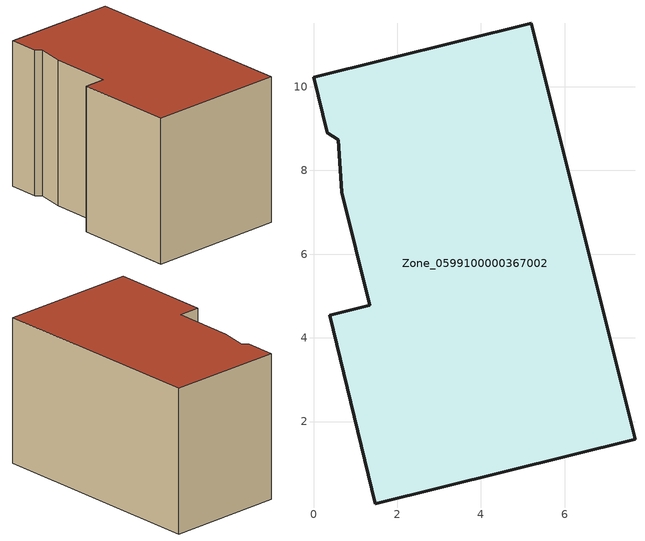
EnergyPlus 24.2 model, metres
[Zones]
Zone_0599100000367002
 floor ground (C_G): 1.48,0.03 0.39,4.54 1.34,4.78 0.67,7.48 0.59,8.74 0.33,8.9 0,10.22 5.2,11.52 7.68,1.58 z0
 wall outside (C_F): 0.39,4.54 1.48,0.03 7.68,1.58 5.2,11.52 0,10.22 0.33,8.9 0.59,8.74 0.67,7.48 1.34,4.78 0.39,4.54 z0:6.71
 roof outside (C_R): 0.67,7.48 1.34,4.78 0.39,4.54 1.48,0.03 7.68,1.58 5.2,11.52 0,10.22 0.33,8.9 0.59,8.74 z6.71
[BUILDING]
Pand.0599100000367002: North Axis=0; Terrain=City; Loads Convergence Tolerance Value=0.04; Temperature Convergence Tolerance Value=0.4; Solar Distribution=FullExterior; Maximum Number of Warmup Days=25; Minimum Number of Warmup Days=1
[Site:Location]
Rotterdam.The.Hague.AP_ZH_NLD Design_Conditions: Latitude=51.96; Longitude=4.45; Time Zone=1; Elevation=-4.5
[SITE:GROUNDTEMPERATURE:BUILDINGSURFACE]
18, 18, 18, 18, 18, 18, 18, 18, 18, 18, 18, 18
[MATERIAL] Thermal Absorptance=0.9; Solar Absorptance=0.7; Visible Absorptance=0.7
Name | Roughness | Thickness | Conductivity | Density | Specific Heat
G.TC.1992-2005 | MediumSmooth | 0.15 | 0.06 | 540 | 1210
F.TC.1992-2005 | Rough | 0.3 | 0.12 | 1920 | 840
R.TC.1992-2005 | MediumRough | 0.2 | 0.08 | 1500 | 1000
[CONSTRUCTION]
C_G: G.TC.1992-2005
C_F: F.TC.1992-2005
C_R: R.TC.1992-2005
[ZONE]
Zone_0599100000367002: Type=1; Multiplier=1; Ceiling Height=Autocalculate; Volume=Autocalculate; Floor Area=autocalculate; Part of Total Floor Area=Yes
[ZONEINFILTRATION:DESIGNFLOWRATE]
Infil_Zone_0599100000367002: Zone or ZoneList or Space or SpaceList=Zone_0599100000367002; Schedule=AlwaysOn; Design Flow Rate Calculation Method=Flow/Area; Flow Rate per Floor Area=0.0015; Constant Term Coefficient=1; Temperature Term Coefficient=0; Velocity Term Coefficient=0; Velocity Squared Term Coefficient=0
[HVACTEMPLATE:ZONE:IDEALLOADSAIRSYSTEM]
Zone_0599100000367002: Maximum Heating Supply Air Temperature=50; Minimum Cooling Supply Air Temperature=13; Maximum Heating Supply Air Humidity Ratio=0.0156; Minimum Cooling Supply Air Humidity Ratio=0.0077; Heating Limit=NoLimit; Cooling Limit=NoLimit; Dehumidification Control Type=ConstantSensibleHeatRatio; Cooling Sensible Heat Ratio=0.7; Dehumidification Setpoint=60; Humidification Control Type=None; Humidification Setpoint=30; Outdoor Air Method=None; Outdoor Air Flow Rate per Person=0.00944; Outdoor Air Flow Rate per Zone Floor Area=0; Outdoor Air Flow Rate per Zone=0; Demand Controlled Ventilation Type=None; Outdoor Air Economizer Type=NoEconomizer; Heat Recovery Type=None; Sensible Heat Recovery Effectiveness=0.7; Latent Heat Recovery Effectiveness=0.65
[ZONECONTROL:THERMOSTAT]
ThermostatControl_Zone_0599100000367002: Zone or ZoneList=Zone_0599100000367002; Control Type Schedule=DualSetpointControlType; Control 1=Thermostat_Zone_0599100000367002; Temperature Difference Between Cutout And Setpoint=0
[THERMOSTATSETPOINT:DUALSETPOINT]
Thermostat_Zone_0599100000367002: Heating Setpoint Temperature Schedule=HeatingSetpoint_Zone_0599100000367002; Cooling Setpoint Temperature Schedule=CoolingSetpoint_Zone_0599100000367002
[SCHEDULE:COMPACT]
HeatingSetpoint_Zone_0599100000367002: Through: 12/31, For: AllDays, Until: 24:00, 21
CoolingSetpoint_Zone_0599100000367002: Through: 12/31, For: AllDays, Until: 24:00, 24
DualSetpointControlType: Through: 12/31, For: AllDays, Until: 24:00, 4
AlwaysOn: Through: 12/31, For: AllDays, Until: 24:00, 1
